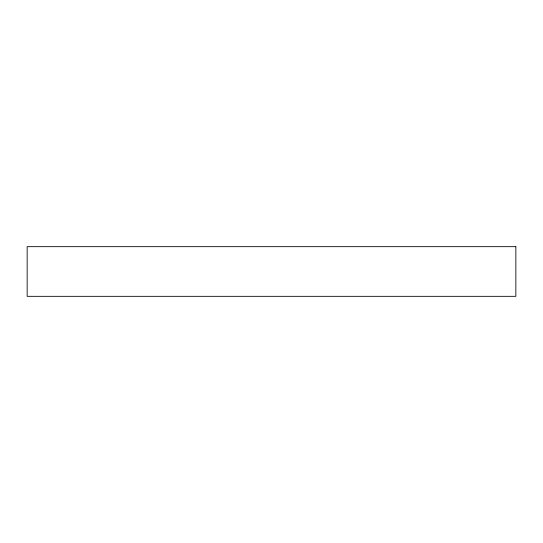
<?xml version="1.0" encoding="UTF-8"?>
<svg xmlns="http://www.w3.org/2000/svg" width="543" height="543" viewBox="0 0 543 543"><rect width="100%" height="100%" fill="white"/><g stroke="black" fill="none" stroke-linecap="round" stroke-linejoin="round"><path stroke-width="0.81" d="M515.85 246.671L27.15 246.671L27.15 296.329L515.85 296.329L515.85 246.671"/></g></svg>
